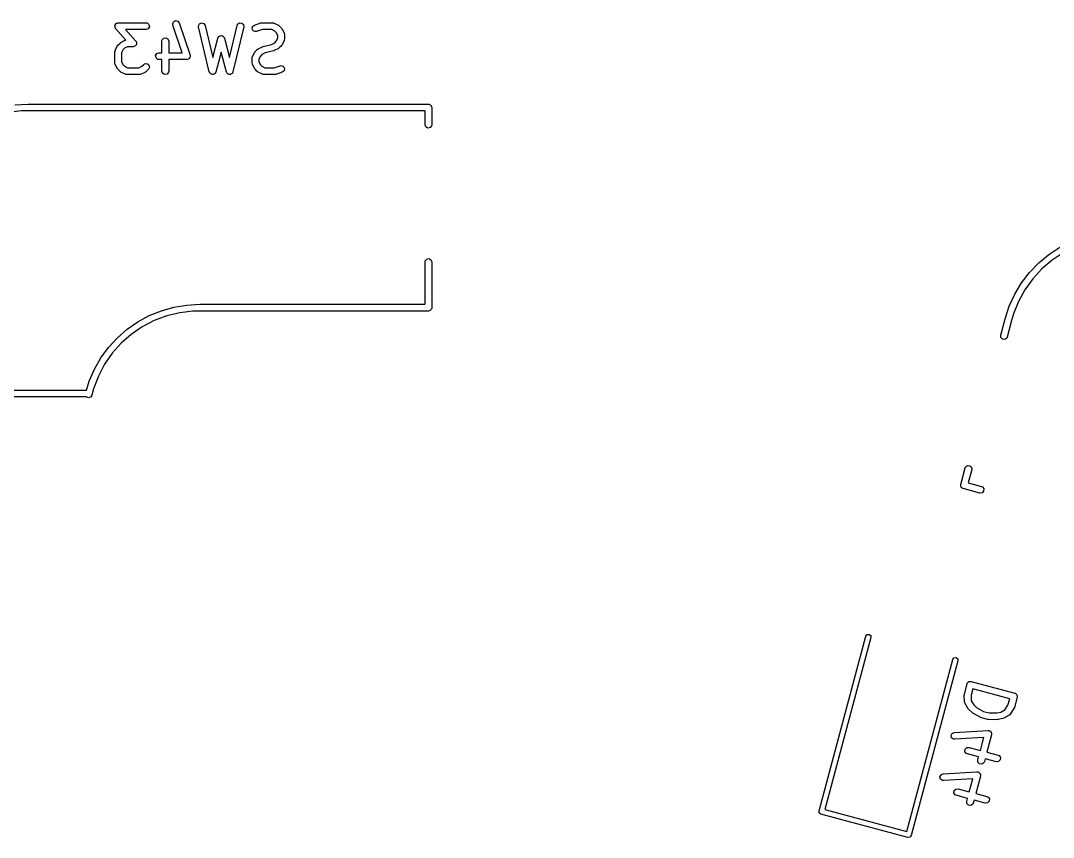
# Model space of a CAD drawing. Extents: x 32 to 254, y -135 to -26.
# Drawn here: x 92.46 to 115.4, y -119.95 to -101.81 of the extents above; entities that cross this region are included whole.
import ezdxf

# ---------------------------------------------------------------- set-up
doc = ezdxf.new("R2010")
doc.units = 0
doc.layers.add('BLACK', color=7, linetype='CONTINUOUS')

msp = doc.modelspace()

# ---------------------------------------------------------------- linework, layer by layer
at = {"layer": 'BLACK', "linetype": 'CONTINUOUS'}
for p, q in [((95.8576, -101.835), (95.9027, -101.811)), ((95.9027, -101.811), (95.953, -101.821)), ((95.953, -101.821), (95.9848, -101.861)), ((94.5541, -101.92), (94.5571, -101.914)), ((94.5576, -101.94), (94.5541, -101.92)), ((94.557, -101.908), (94.5697, -101.893)), ((94.5571, -101.914), (94.557, -101.908)), ((94.558, -101.96), (94.5576, -101.94)), ((94.5625, -101.967), (94.558, -101.96)), ((94.563, -101.97), (94.5625, -101.967)), ((94.5657, -101.972), (94.563, -101.97)), ((94.5715, -101.982), (94.5657, -101.972)), ((94.5697, -101.893), (94.5798, -101.875)), ((94.7992, -102.242), (94.5715, -101.982)), ((94.5798, -101.875), (94.5854, -101.873)), ((94.5854, -101.873), (94.5891, -101.868)), ((94.5891, -101.868), (94.609, -101.865)), ((94.609, -101.865), (94.628, -101.858)), ((94.628, -101.858), (95.247, -101.858)), ((95.247, -102.008), (94.7933, -102.008)), ((94.7933, -102.008), (95.0178, -102.264)), ((95.247, -101.858), (95.2727, -101.862)), ((95.2952, -101.99), (95.247, -102.008)), ((95.2727, -101.862), (95.312, -101.895)), ((95.3209, -101.946), (95.2952, -101.99)), ((95.312, -101.895), (95.3209, -101.946)), ((95.8387, -101.883), (95.8576, -101.835)), ((95.8425, -101.909), (95.8387, -101.883)), ((96.0477, -102.524), (95.8425, -101.909)), ((95.9848, -101.861), (96.2229, -102.576)), ((96.4106, -101.924), (96.4336, -101.878)), ((96.4122, -101.95), (96.4106, -101.924)), ((96.6503, -102.95), (96.4122, -101.95)), ((96.4336, -101.878), (96.4807, -101.858)), ((96.4807, -101.858), (96.5298, -101.872)), ((96.5298, -101.872), (96.5581, -101.915)), ((96.5581, -101.915), (96.7273, -102.626)), ((97.1, -102.626), (97.2693, -101.915)), ((97.4152, -101.95), (97.1771, -102.95)), ((97.2693, -101.915), (97.2796, -101.891)), ((97.2796, -101.891), (97.3208, -101.861)), ((97.3208, -101.861), (97.372, -101.864)), ((97.372, -101.864), (97.4093, -101.899)), ((97.4093, -101.899), (97.4152, -101.95)), ((97.6014, -101.991), (97.6117, -101.941)), ((97.6258, -102.036), (97.6014, -101.991)), ((97.6117, -101.941), (97.6519, -101.909)), ((97.6735, -102.055), (97.6258, -102.036)), ((97.6519, -101.909), (97.7947, -101.861)), ((97.6993, -102.051), (97.6735, -102.055)), ((97.8306, -102.008), (97.6993, -102.051)), ((97.7947, -101.861), (97.8169, -101.858)), ((97.8169, -101.858), (97.8185, -101.858)), ((97.8185, -101.858), (98.0565, -101.858)), ((98.0388, -102.008), (97.8306, -102.008)), ((98.1074, -102.042), (98.0388, -102.008)), ((98.0565, -101.858), (98.0822, -101.862)), ((98.0822, -101.862), (98.0856, -101.865)), ((98.0856, -101.865), (98.0901, -101.866)), ((98.0901, -101.866), (98.1853, -101.913)), ((98.1378, -102.072), (98.1074, -102.042)), ((98.1853, -101.913), (98.2033, -101.927)), ((98.2033, -101.927), (98.2048, -101.927)), ((98.2048, -101.927), (98.2524, -101.975)), ((98.2524, -101.975), (98.2653, -101.993)), ((98.2653, -101.993), (98.2665, -101.994)), ((98.2665, -101.994), (98.3141, -102.09)), ((94.6897, -102.294), (94.7849, -102.246)), ((94.7849, -102.246), (94.7992, -102.242)), ((95.0178, -102.264), (95.0236, -102.274)), ((95.0236, -102.274), (95.0263, -102.276)), ((95.0263, -102.276), (95.0268, -102.279)), ((95.0268, -102.279), (95.0312, -102.286)), ((95.0312, -102.286), (95.0317, -102.307)), ((95.6006, -102.266), (95.6051, -102.24)), ((95.6006, -102.524), (95.6006, -102.266)), ((95.6051, -102.24), (95.6381, -102.201)), ((95.6381, -102.201), (95.6886, -102.192)), ((95.6886, -102.192), (95.733, -102.218)), ((95.733, -102.218), (95.7506, -102.266)), ((95.7506, -102.266), (95.7506, -102.524)), ((96.7273, -102.626), (96.8412, -102.199)), ((96.8412, -102.199), (96.8522, -102.175)), ((96.8522, -102.175), (96.8578, -102.171)), ((96.8578, -102.171), (96.8607, -102.165)), ((96.8607, -102.165), (96.8783, -102.157)), ((96.8783, -102.157), (96.8942, -102.146)), ((96.8942, -102.146), (96.901, -102.146)), ((96.901, -102.146), (96.9072, -102.144)), ((96.9072, -102.144), (96.926, -102.149)), ((96.926, -102.149), (96.9453, -102.15)), ((96.9453, -102.15), (96.9502, -102.155)), ((96.9502, -102.155), (96.9568, -102.157)), ((96.9568, -102.157), (96.9679, -102.173)), ((96.9679, -102.173), (96.9816, -102.187)), ((96.9816, -102.187), (96.9822, -102.193)), ((96.9822, -102.193), (96.9862, -102.199)), ((96.9862, -102.199), (97.1, -102.626)), ((98.1074, -102.3), (98.1378, -102.269)), ((98.172, -102.141), (98.1378, -102.072)), ((98.1378, -102.269), (98.172, -102.201)), ((98.172, -102.201), (98.172, -102.141)), ((98.3141, -102.252), (98.2665, -102.347)), ((98.3141, -102.09), (98.3215, -102.115)), ((98.3146, -102.247), (98.3141, -102.252)), ((98.3175, -102.244), (98.3146, -102.247)), ((98.322, -102.218), (98.3175, -102.244)), ((98.3215, -102.115), (98.3205, -102.119)), ((98.3205, -102.119), (98.322, -102.123)), ((98.322, -102.123), (98.322, -102.218)), ((94.553, -102.504), (94.5575, -102.478)), ((94.553, -102.742), (94.553, -102.504)), ((94.5575, -102.478), (94.5604, -102.475)), ((94.5604, -102.475), (94.5609, -102.471)), ((94.5609, -102.471), (94.6085, -102.375)), ((94.6085, -102.375), (94.6219, -102.357)), ((94.6219, -102.357), (94.6226, -102.356)), ((94.6226, -102.356), (94.6702, -102.308)), ((94.6702, -102.308), (94.6885, -102.295)), ((94.6885, -102.295), (94.6897, -102.294)), ((94.7372, -102.453), (94.703, -102.522)), ((94.7676, -102.423), (94.7372, -102.453)), ((94.8362, -102.389), (94.7676, -102.423)), ((94.9613, -102.389), (94.8362, -102.389)), ((94.9803, -102.382), (94.9613, -102.389)), ((95.0001, -102.378), (94.9803, -102.382)), ((95.0039, -102.373), (95.0001, -102.378)), ((95.0095, -102.371), (95.0039, -102.373)), ((95.0196, -102.354), (95.0095, -102.371)), ((95.0323, -102.338), (95.0196, -102.354)), ((95.0317, -102.307), (95.0352, -102.327)), ((95.0352, -102.327), (95.0322, -102.332)), ((95.0322, -102.332), (95.0323, -102.338)), ((96.9137, -102.509), (96.7957, -102.952)), ((97.0317, -102.952), (96.9137, -102.509)), ((97.6085, -102.613), (97.6561, -102.518)), ((97.6561, -102.518), (97.6695, -102.5)), ((97.6695, -102.5), (97.6702, -102.499)), ((97.6702, -102.499), (97.7178, -102.451)), ((97.7178, -102.451), (97.7362, -102.438)), ((97.7362, -102.438), (97.7373, -102.437)), ((97.7373, -102.437), (97.8325, -102.389)), ((97.8325, -102.389), (97.8449, -102.386)), ((97.8449, -102.386), (97.8479, -102.384)), ((97.8479, -102.384), (98.0304, -102.338)), ((98.0747, -102.482), (97.8922, -102.527)), ((98.0304, -102.338), (98.1074, -102.3)), ((98.0777, -102.48), (98.0747, -102.482)), ((98.0901, -102.476), (98.0777, -102.48)), ((98.1853, -102.428), (98.0901, -102.476)), ((98.1865, -102.427), (98.1853, -102.428)), ((98.2048, -102.414), (98.1865, -102.427)), ((98.2524, -102.367), (98.2048, -102.414)), ((98.2531, -102.365), (98.2524, -102.367)), ((98.2665, -102.347), (98.2531, -102.365)), ((94.5545, -102.746), (94.553, -102.742)), ((94.5535, -102.751), (94.5545, -102.746)), ((94.703, -102.522), (94.703, -102.724)), ((94.703, -102.724), (94.7372, -102.793)), ((95.4589, -102.586), (95.4845, -102.542)), ((95.4678, -102.637), (95.4589, -102.586)), ((95.5071, -102.67), (95.4678, -102.637)), ((95.4845, -102.542), (95.5327, -102.524)), ((95.5327, -102.674), (95.5071, -102.67)), ((95.5327, -102.524), (95.6006, -102.524)), ((95.6006, -102.674), (95.5327, -102.674)), ((95.6006, -102.933), (95.6006, -102.674)), ((95.7506, -102.524), (96.0477, -102.524)), ((96.1518, -102.674), (95.7506, -102.674)), ((95.7506, -102.674), (95.7506, -102.933)), ((96.1572, -102.672), (96.1518, -102.674)), ((96.1628, -102.673), (96.1572, -102.672)), ((96.1808, -102.664), (96.1628, -102.673)), ((96.2, -102.657), (96.1808, -102.664)), ((96.2029, -102.652), (96.2, -102.657)), ((96.2079, -102.649), (96.2029, -102.652)), ((96.2154, -102.63), (96.2079, -102.649)), ((96.2256, -102.612), (96.2154, -102.63)), ((96.2229, -102.576), (96.2268, -102.601)), ((96.2268, -102.601), (96.2246, -102.607)), ((96.2246, -102.607), (96.2256, -102.612)), ((97.6006, -102.647), (97.6051, -102.621)), ((97.6006, -102.742), (97.6006, -102.647)), ((97.6021, -102.746), (97.6006, -102.742)), ((97.6011, -102.751), (97.6021, -102.746)), ((97.6051, -102.621), (97.608, -102.618)), ((97.608, -102.618), (97.6085, -102.613)), ((97.7849, -102.596), (97.7506, -102.665)), ((97.7506, -102.665), (97.7506, -102.724)), ((97.7506, -102.724), (97.7849, -102.793)), ((97.8153, -102.566), (97.7849, -102.596)), ((97.8922, -102.527), (97.8153, -102.566)), ((94.5609, -102.776), (94.5535, -102.751)), ((94.6085, -102.871), (94.5609, -102.776)), ((94.6097, -102.872), (94.6085, -102.871)), ((94.6226, -102.89), (94.6097, -102.872)), ((94.6702, -102.938), (94.6226, -102.89)), ((94.6717, -102.939), (94.6702, -102.938)), ((94.6897, -102.952), (94.6717, -102.939)), ((94.7849, -103), (94.6897, -102.952)), ((94.7372, -102.793), (94.7676, -102.823)), ((94.7676, -102.823), (94.8362, -102.858)), ((94.8362, -102.858), (95.0865, -102.858)), ((95.0865, -102.858), (95.155, -102.823)), ((95.2329, -102.952), (95.1377, -103)), ((95.155, -102.823), (95.194, -102.784)), ((95.194, -102.784), (95.2153, -102.769)), ((95.2153, -102.769), (95.2664, -102.765)), ((95.2341, -102.951), (95.2329, -102.952)), ((95.2524, -102.938), (95.2341, -102.951)), ((95.3001, -102.89), (95.2524, -102.938)), ((95.2664, -102.765), (95.3085, -102.794)), ((95.3217, -102.844), (95.3001, -102.89)), ((95.3085, -102.794), (95.3217, -102.844)), ((95.6181, -102.981), (95.6006, -102.933)), ((95.7461, -102.958), (95.7131, -102.998)), ((95.7506, -102.933), (95.7461, -102.958)), ((96.6546, -102.957), (96.6503, -102.95)), ((96.6553, -102.964), (96.6546, -102.957)), ((96.6683, -102.977), (96.6553, -102.964)), ((96.6785, -102.993), (96.6683, -102.977)), ((96.7847, -102.976), (96.7783, -102.98)), ((96.7957, -102.952), (96.7847, -102.976)), ((97.0362, -102.958), (97.0317, -102.952)), ((97.0371, -102.966), (97.0362, -102.958)), ((97.0505, -102.979), (97.0371, -102.966)), ((97.1668, -102.974), (97.1605, -102.979)), ((97.1771, -102.95), (97.1668, -102.974)), ((97.6085, -102.776), (97.6011, -102.751)), ((97.6561, -102.871), (97.6085, -102.776)), ((97.6573, -102.872), (97.6561, -102.871)), ((97.6702, -102.89), (97.6573, -102.872)), ((97.7178, -102.938), (97.6702, -102.89)), ((97.7193, -102.939), (97.7178, -102.938)), ((97.7373, -102.952), (97.7193, -102.939)), ((97.8325, -103), (97.7373, -102.952)), ((97.7849, -102.793), (97.8153, -102.823)), ((97.8153, -102.823), (97.8838, -102.858)), ((97.8838, -102.858), (98.092, -102.858)), ((98.092, -102.858), (98.2233, -102.814)), ((98.2707, -102.956), (98.1279, -103.004)), ((98.2233, -102.814), (98.2491, -102.81)), ((98.2491, -102.81), (98.2968, -102.829)), ((98.3109, -102.924), (98.2707, -102.956)), ((98.2968, -102.829), (98.3212, -102.874)), ((98.3212, -102.874), (98.3109, -102.924)), ((94.7894, -103), (94.7849, -103)), ((94.7928, -103.003), (94.7894, -103)), ((94.8185, -103.008), (94.7928, -103.003)), ((95.1042, -103.008), (94.8185, -103.008)), ((95.1084, -103.006), (95.1042, -103.008)), ((95.1127, -103.007), (95.1084, -103.006)), ((95.1377, -103), (95.1127, -103.007)), ((95.6626, -103.006), (95.6181, -102.981)), ((95.7131, -102.998), (95.6626, -103.006)), ((96.686, -102.995), (96.6785, -102.993)), ((96.6916, -103.001), (96.686, -102.995)), ((96.71, -103.002), (96.6916, -103.001)), ((96.7277, -103.007), (96.71, -103.002)), ((96.7349, -103.004), (96.7277, -103.007)), ((96.7427, -103.005), (96.7349, -103.004)), ((96.7578, -102.994), (96.7427, -103.005)), ((96.7747, -102.987), (96.7578, -102.994)), ((96.7783, -102.98), (96.7747, -102.987)), ((97.0611, -102.994), (97.0505, -102.979)), ((97.0687, -102.996), (97.0611, -102.994)), ((97.0744, -103.001), (97.0687, -102.996)), ((97.0928, -103.003), (97.0744, -103.001)), ((97.1106, -103.007), (97.0928, -103.003)), ((97.1177, -103.004), (97.1106, -103.007)), ((97.1256, -103.004), (97.1177, -103.004)), ((97.1404, -102.993), (97.1256, -103.004)), ((97.1571, -102.986), (97.1404, -102.993)), ((97.1605, -102.979), (97.1571, -102.986)), ((97.837, -103), (97.8325, -103)), ((97.8404, -103.003), (97.837, -103)), ((97.8661, -103.008), (97.8404, -103.003)), ((98.1042, -103.008), (97.8661, -103.008)), ((98.1057, -103.007), (98.1042, -103.008)), ((98.1279, -103.004), (98.1057, -103.007)), ((92.3347, -103.681), (92.6275, -103.665)), ((92.6275, -103.665), (101.517, -103.665)), ((101.517, -103.665), (101.527, -103.667)), ((92.4784, -103.815), (92.1824, -103.851)), ((92.6275, -103.815), (92.4784, -103.815)), ((101.442, -103.815), (92.6275, -103.815)), ((101.442, -104.121), (101.442, -103.815)), ((101.527, -103.667), (101.531, -103.666)), ((101.531, -103.666), (101.533, -103.668)), ((101.533, -103.668), (101.543, -103.67)), ((101.543, -103.67), (101.558, -103.682)), ((101.558, -103.682), (101.575, -103.692)), ((101.575, -103.692), (101.577, -103.698)), ((101.577, -103.698), (101.582, -103.703)), ((101.582, -103.703), (101.586, -103.722)), ((101.586, -103.722), (101.593, -103.74)), ((101.593, -103.74), (101.593, -104.121)), ((101.46, -104.169), (101.442, -104.121)), ((101.593, -104.121), (101.588, -104.147)), ((101.504, -104.195), (101.46, -104.169)), ((101.555, -104.186), (101.504, -104.195)), ((101.588, -104.147), (101.555, -104.186)), ((115.299, -107.002), (115.544, -106.842)), ((101.447, -107.143), (101.48, -107.104)), ((101.48, -107.104), (101.531, -107.095)), ((101.531, -107.095), (101.575, -107.121)), ((115.073, -107.189), (115.299, -107.002)), ((115.617, -106.968), (115.368, -107.132)), ((101.442, -107.169), (101.447, -107.143)), ((101.442, -108.11), (101.442, -107.169)), ((101.575, -107.121), (101.593, -107.169)), ((101.593, -107.169), (101.593, -108.185)), ((114.869, -107.401), (115.073, -107.189)), ((115.141, -107.325), (114.939, -107.544)), ((115.368, -107.132), (115.141, -107.325)), ((114.691, -107.633), (114.869, -107.401)), ((114.939, -107.544), (114.764, -107.786)), ((114.54, -107.884), (114.691, -107.633)), ((114.764, -107.786), (114.62, -108.048)), ((114.417, -108.151), (114.54, -107.884)), ((95.3191, -108.361), (95.5865, -108.252)), ((95.5865, -108.252), (95.8644, -108.174)), ((95.8644, -108.174), (96.1492, -108.126)), ((96.1492, -108.126), (96.4375, -108.11)), ((96.4375, -108.11), (96.4375, -108.11)), ((96.4375, -108.11), (101.442, -108.11)), ((101.555, -108.25), (101.536, -108.253)), ((101.559, -108.245), (101.555, -108.25)), ((101.566, -108.242), (101.559, -108.245)), ((101.575, -108.226), (101.566, -108.242)), ((101.588, -108.211), (101.575, -108.226)), ((101.59, -108.201), (101.588, -108.211)), ((101.591, -108.198), (101.59, -108.201)), ((101.593, -108.185), (101.591, -108.195)), ((101.591, -108.195), (101.591, -108.198)), ((114.326, -108.429), (114.417, -108.151)), ((114.62, -108.048), (114.509, -108.324)), ((95.0653, -108.499), (95.3191, -108.361)), ((95.4264, -108.472), (95.1628, -108.61)), ((95.7046, -108.367), (95.4264, -108.472)), ((95.9935, -108.296), (95.7046, -108.367)), ((96.2888, -108.26), (95.9935, -108.296)), ((96.4375, -108.26), (96.2888, -108.26)), ((101.517, -108.26), (96.4375, -108.26)), ((96.4375, -108.26), (96.4375, -108.26)), ((101.536, -108.253), (101.517, -108.26)), ((114.227, -108.797), (114.326, -108.429)), ((114.326, -108.429), (114.326, -108.429)), ((114.47, -108.468), (114.372, -108.836)), ((114.509, -108.324), (114.47, -108.468)), ((114.47, -108.468), (114.47, -108.468)), ((94.6107, -108.854), (94.8282, -108.664)), ((94.8282, -108.664), (95.0653, -108.499)), ((95.1628, -108.61), (94.9177, -108.779)), ((94.4156, -109.067), (94.6107, -108.854)), ((94.9177, -108.779), (94.6947, -108.975)), ((114.231, -108.849), (114.227, -108.797)), ((114.268, -108.885), (114.231, -108.849)), ((114.319, -108.889), (114.268, -108.885)), ((114.361, -108.86), (114.319, -108.889)), ((114.372, -108.836), (114.361, -108.86)), ((94.2451, -109.3), (94.4156, -109.067)), ((94.6947, -108.975), (94.497, -109.198)), ((94.1013, -109.55), (94.2451, -109.3)), ((94.497, -109.198), (94.3274, -109.442)), ((93.986, -109.815), (94.1013, -109.55)), ((94.3274, -109.442), (94.1885, -109.705)), ((93.924, -110.015), (93.986, -109.815)), ((94.1885, -109.705), (94.0822, -109.983)), ((92.2465, -110.015), (93.924, -110.015)), ((94.0822, -109.983), (94.0461, -110.127)), ((93.9272, -110.165), (92.2465, -110.165)), ((93.9336, -110.173), (93.9272, -110.165)), ((93.9785, -110.184), (93.9336, -110.173)), ((94.0215, -110.166), (93.9785, -110.184)), ((94.0461, -110.127), (94.0215, -110.166)), ((94.0461, -110.127), (94.0461, -110.127)), ((113.449, -111.718), (113.491, -111.689)), ((113.491, -111.689), (113.542, -111.693)), ((113.339, -112.11), (113.438, -111.742)), ((113.438, -111.742), (113.449, -111.718)), ((113.583, -111.78), (113.504, -112.076)), ((113.542, -111.693), (113.578, -111.729)), ((113.578, -111.729), (113.583, -111.78)), ((113.341, -112.129), (113.339, -112.11)), ((113.339, -112.148), (113.341, -112.129)), ((113.343, -112.154), (113.339, -112.148)), ((113.504, -112.076), (113.799, -112.155)), ((113.344, -112.161), (113.343, -112.154)), ((113.358, -112.175), (113.344, -112.161)), ((113.369, -112.19), (113.358, -112.175)), ((113.378, -112.195), (113.369, -112.19)), ((113.38, -112.197), (113.378, -112.195)), ((113.384, -112.197), (113.38, -112.197)), ((113.392, -112.201), (113.384, -112.197)), ((113.761, -112.3), (113.392, -112.201)), ((113.812, -112.296), (113.761, -112.3)), ((113.799, -112.155), (113.823, -112.166)), ((113.848, -112.259), (113.812, -112.296)), ((113.823, -112.166), (113.852, -112.208)), ((113.852, -112.208), (113.848, -112.259)), ((110.192, -119.354), (111.23, -115.481)), ((111.346, -115.512), (110.324, -119.327)), ((111.23, -115.481), (111.258, -115.445)), ((111.258, -115.445), (111.303, -115.439)), ((111.303, -115.439), (111.34, -115.467)), ((111.34, -115.467), (111.346, -115.512)), ((112.14, -119.814), (113.162, -115.999)), ((113.278, -116.03), (112.24, -119.903)), ((113.162, -115.999), (113.19, -115.962)), ((113.19, -115.962), (113.235, -115.956)), ((113.235, -115.956), (113.272, -115.984)), ((113.272, -115.984), (113.278, -116.03)), ((113.492, -116.512), (113.508, -116.501)), ((113.508, -116.501), (113.522, -116.487)), ((113.522, -116.487), (113.529, -116.486)), ((113.529, -116.486), (113.534, -116.482)), ((113.534, -116.482), (113.554, -116.484)), ((113.554, -116.484), (113.573, -116.482)), ((113.573, -116.482), (114.539, -116.741)), ((113.42, -116.765), (113.481, -116.535)), ((113.481, -116.535), (113.486, -116.526)), ((113.486, -116.523), (113.488, -116.521)), ((113.486, -116.526), (113.486, -116.523)), ((113.488, -116.521), (113.492, -116.512)), ((113.607, -116.647), (113.568, -116.792)), ((114.428, -116.867), (113.607, -116.647)), ((113.417, -116.789), (113.42, -116.767)), ((113.426, -116.94), (113.417, -116.789)), ((113.42, -116.767), (113.42, -116.765)), ((113.428, -116.944), (113.426, -116.94)), ((113.427, -116.948), (113.428, -116.944)), ((113.436, -116.973), (113.427, -116.948)), ((113.568, -116.792), (113.575, -116.913)), ((113.575, -116.913), (113.628, -117.004)), ((114.389, -117.012), (114.428, -116.867)), ((114.592, -116.833), (114.531, -117.063)), ((114.539, -116.741), (114.548, -116.745)), ((114.548, -116.745), (114.552, -116.746)), ((114.552, -116.746), (114.554, -116.748)), ((114.554, -116.748), (114.563, -116.752)), ((114.563, -116.752), (114.574, -116.768)), ((114.574, -116.768), (114.588, -116.782)), ((114.588, -116.782), (114.588, -116.789)), ((114.588, -116.789), (114.592, -116.794)), ((114.592, -116.794), (114.591, -116.814)), ((114.591, -116.814), (114.592, -116.833)), ((113.504, -117.089), (113.436, -116.973)), ((113.505, -117.09), (113.504, -117.089)), ((113.519, -117.108), (113.505, -117.09)), ((113.599, -117.179), (113.519, -117.108)), ((113.602, -117.18), (113.599, -117.179)), ((113.612, -117.188), (113.602, -117.18)), ((113.784, -117.283), (113.612, -117.188)), ((113.628, -117.004), (113.692, -117.061)), ((113.692, -117.061), (113.848, -117.148)), ((113.848, -117.148), (113.968, -117.18)), ((113.968, -117.18), (114.147, -117.183)), ((114.147, -117.183), (114.232, -117.166)), ((114.232, -117.166), (114.322, -117.113)), ((114.322, -117.113), (114.389, -117.012)), ((114.521, -117.085), (114.438, -117.211)), ((114.531, -117.063), (114.521, -117.083)), ((114.521, -117.083), (114.521, -117.085)), ((113.787, -117.284), (113.784, -117.283)), ((113.801, -117.29), (113.787, -117.284)), ((113.939, -117.327), (113.801, -117.29)), ((113.942, -117.327), (113.939, -117.327)), ((113.957, -117.33), (113.942, -117.327)), ((114.153, -117.333), (113.957, -117.33)), ((114.156, -117.332), (114.153, -117.333)), ((114.169, -117.331), (114.156, -117.332)), ((114.274, -117.31), (114.169, -117.331)), ((114.275, -117.309), (114.274, -117.31)), ((114.296, -117.302), (114.275, -117.309)), ((114.413, -117.234), (114.296, -117.302)), ((114.416, -117.231), (114.413, -117.234)), ((114.42, -117.23), (114.416, -117.231)), ((114.438, -117.211), (114.42, -117.23)), ((113.125, -117.684), (113.148, -117.638)), ((113.148, -117.638), (113.195, -117.618)), ((113.195, -117.618), (113.947, -117.572)), ((113.947, -117.572), (113.973, -117.575)), ((113.973, -117.575), (113.977, -117.579)), ((113.977, -117.579), (113.983, -117.579)), ((113.983, -117.579), (113.998, -117.594)), ((113.998, -117.594), (114.014, -117.606)), ((114.014, -117.606), (114.015, -117.612)), ((114.015, -117.612), (114.019, -117.616)), ((114.019, -117.616), (114.021, -117.636)), ((114.021, -117.636), (114.026, -117.656)), ((113.137, -117.734), (113.125, -117.684)), ((113.178, -117.764), (113.137, -117.734)), ((113.204, -117.767), (113.178, -117.764)), ((113.852, -117.728), (113.204, -117.767)), ((113.775, -118.015), (113.852, -117.728)), ((114.024, -117.667), (113.92, -118.054)), ((114.026, -117.656), (114.023, -117.661)), ((114.023, -117.661), (114.024, -117.667)), ((113.434, -118.04), (113.438, -117.989)), ((113.463, -118.082), (113.434, -118.04)), ((113.438, -117.989), (113.474, -117.953)), ((113.487, -118.093), (113.463, -118.082)), ((113.474, -117.953), (113.526, -117.949)), ((113.736, -118.16), (113.487, -118.093)), ((113.526, -117.949), (113.775, -118.015)), ((113.92, -118.054), (114.169, -118.121)), ((113.719, -118.226), (113.736, -118.16)), ((113.723, -118.277), (113.719, -118.226)), ((113.759, -118.313), (113.723, -118.277)), ((113.811, -118.318), (113.759, -118.313)), ((113.853, -118.288), (113.811, -118.318)), ((113.864, -118.265), (113.853, -118.288)), ((113.881, -118.199), (113.864, -118.265)), ((114.131, -118.266), (113.881, -118.199)), ((114.182, -118.261), (114.131, -118.266)), ((114.169, -118.121), (114.193, -118.132)), ((114.218, -118.225), (114.182, -118.261)), ((114.193, -118.132), (114.223, -118.174)), ((114.223, -118.174), (114.218, -118.225)), ((112.879, -118.604), (112.902, -118.558)), ((112.902, -118.558), (112.949, -118.537)), ((112.949, -118.537), (113.7, -118.492)), ((113.7, -118.492), (113.726, -118.495)), ((113.726, -118.495), (113.731, -118.499)), ((113.731, -118.499), (113.737, -118.499)), ((113.737, -118.499), (113.751, -118.514)), ((113.751, -118.514), (113.767, -118.526)), ((113.767, -118.526), (113.769, -118.531)), ((113.769, -118.531), (113.773, -118.536)), ((113.773, -118.536), (113.775, -118.556)), ((113.775, -118.556), (113.779, -118.576)), ((112.891, -118.654), (112.879, -118.604)), ((112.932, -118.684), (112.891, -118.654)), ((112.958, -118.687), (112.932, -118.684)), ((113.605, -118.648), (112.958, -118.687)), ((113.529, -118.935), (113.605, -118.648)), ((113.777, -118.587), (113.673, -118.974)), ((113.779, -118.576), (113.777, -118.581)), ((113.777, -118.581), (113.777, -118.587)), ((113.187, -118.96), (113.192, -118.909)), ((113.217, -119.002), (113.187, -118.96)), ((113.192, -118.909), (113.228, -118.873)), ((113.24, -119.013), (113.217, -119.002)), ((113.228, -118.873), (113.279, -118.868)), ((113.49, -119.08), (113.24, -119.013)), ((113.279, -118.868), (113.529, -118.935)), ((113.673, -118.974), (113.923, -119.041)), ((113.472, -119.146), (113.49, -119.08)), ((113.477, -119.197), (113.472, -119.146)), ((113.513, -119.233), (113.477, -119.197)), ((113.564, -119.238), (113.513, -119.233)), ((113.606, -119.208), (113.564, -119.238)), ((113.617, -119.185), (113.606, -119.208)), ((113.635, -119.119), (113.617, -119.185)), ((113.884, -119.186), (113.635, -119.119)), ((113.935, -119.181), (113.884, -119.186)), ((113.923, -119.041), (113.947, -119.052)), ((113.972, -119.145), (113.935, -119.181)), ((113.947, -119.052), (113.976, -119.094)), ((113.976, -119.094), (113.972, -119.145)), ((110.198, -119.4), (110.192, -119.354)), ((110.192, -119.354), (110.192, -119.354)), ((110.235, -119.428), (110.198, -119.4)), ((112.166, -119.946), (110.235, -119.428)), ((110.324, -119.327), (112.14, -119.814)), ((112.212, -119.94), (112.166, -119.946)), ((112.166, -119.946), (112.166, -119.946)), ((112.24, -119.903), (112.212, -119.94))]:
    msp.add_line(p, q, dxfattribs=at)

doc.saveas('drawing.dxf')
